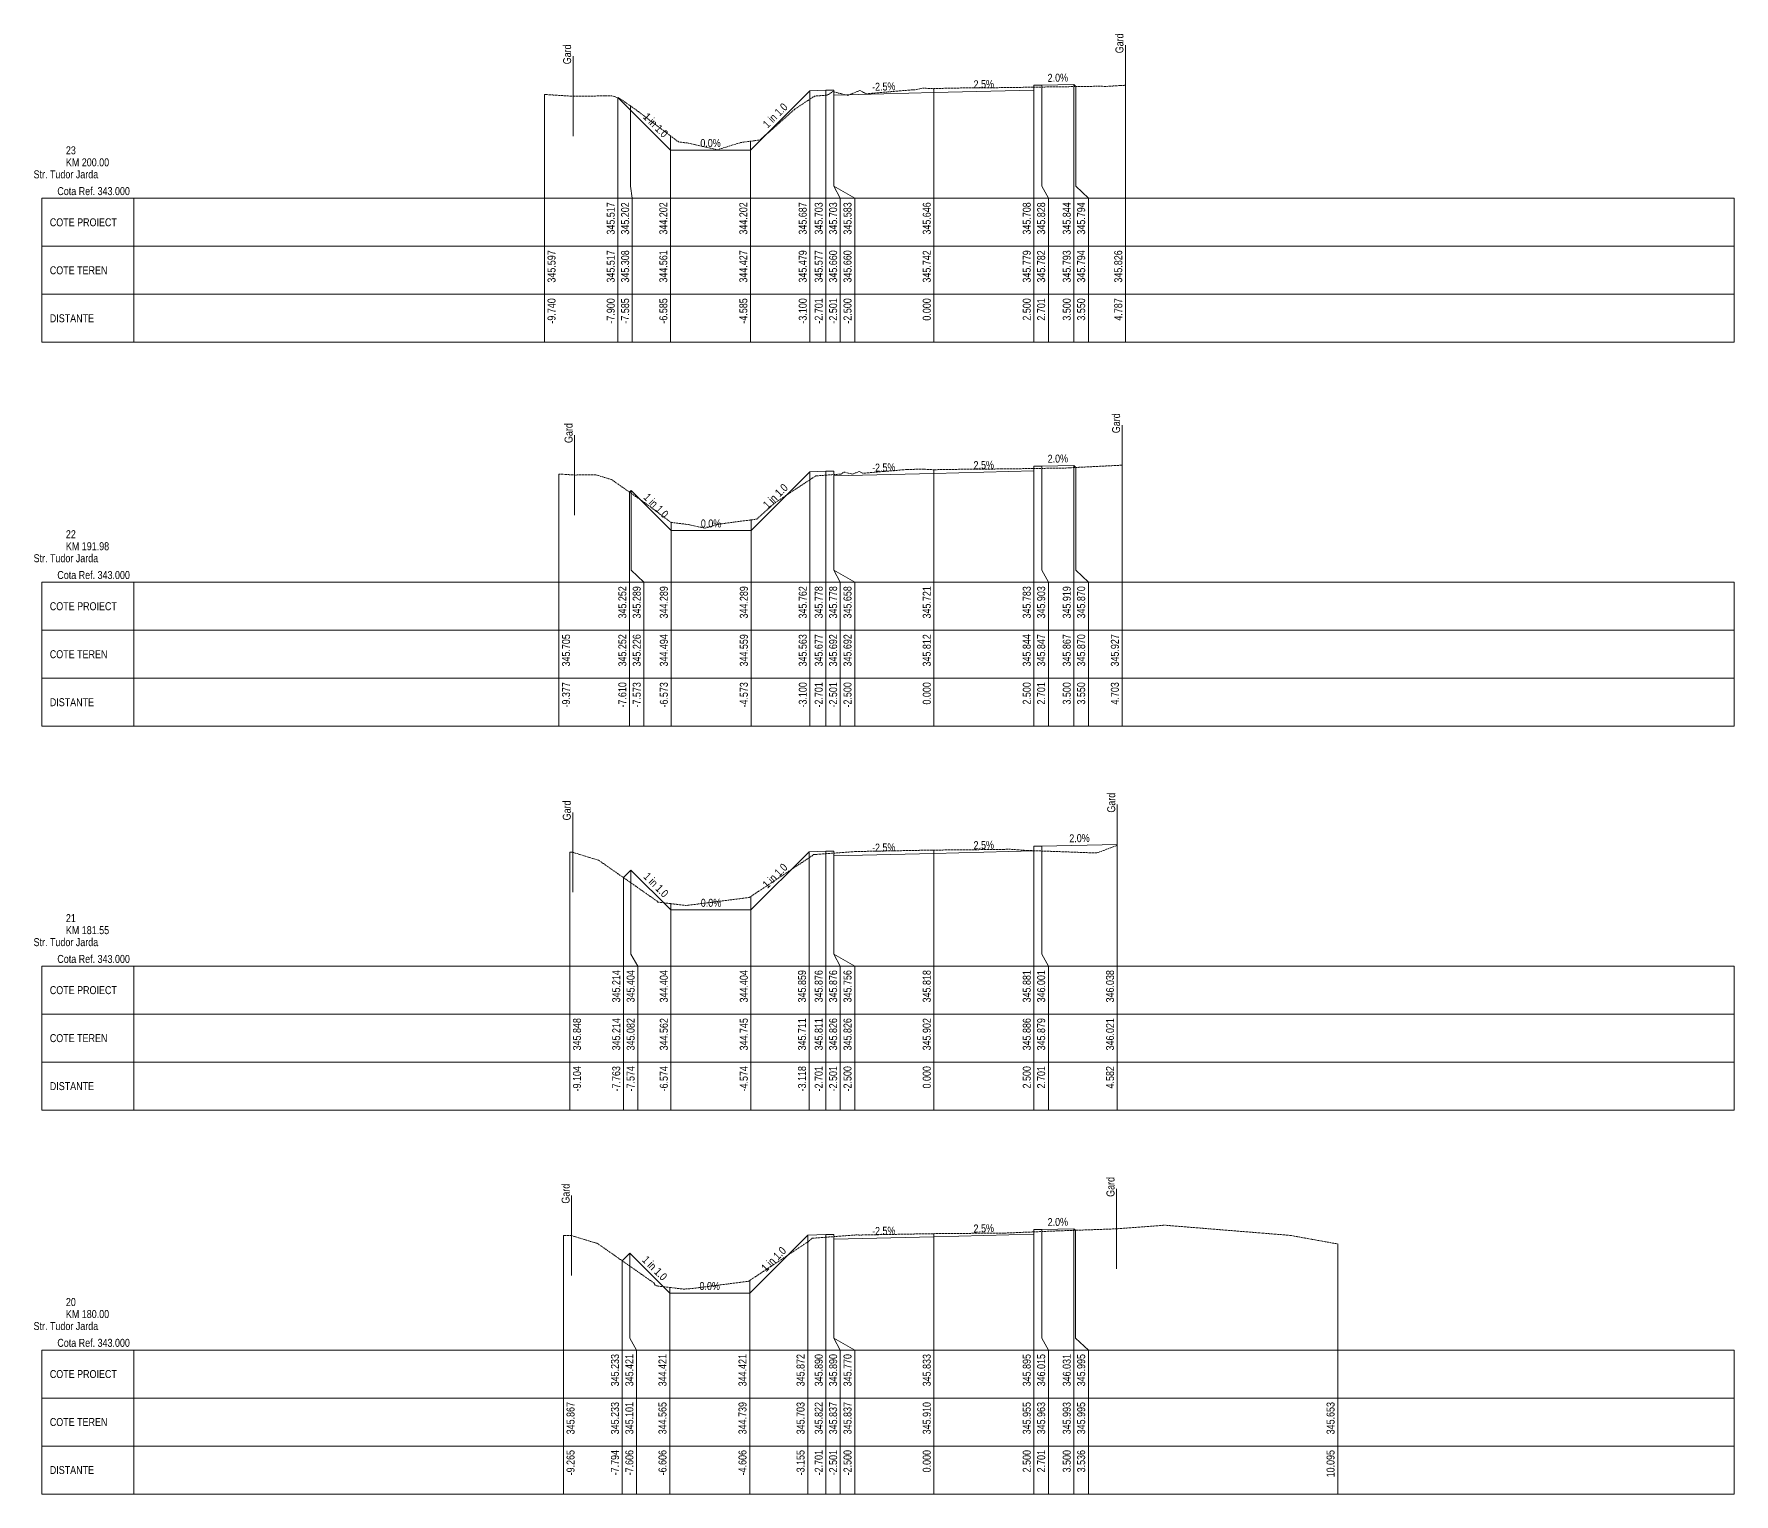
# Paper-space layout 'Str. Tudor Jarda-XS-1' of a CAD drawing. Extents: x 5 to 860, y 10 to 5944.
# Drawn here: x 5 to 430, y 1834 to 2199.1 of the extents above; entities that cross this region are included whole.
import ezdxf
from ezdxf.enums import TextEntityAlignment as Align

# ---------------------------------------------------------------- set-up
doc = ezdxf.new("R2010")
doc.units = 0
doc.linetypes.add('DASHED2', pattern=[0.375, 0.25, -0.125])
doc.layers.add('ARD-No Plot', color=1, linetype='Continuous', lineweight=0, plot=False)
for name, color, linetype, lineweight in [('DESIGN-TEXT', 7, 'Continuous', 0), ('EXISTING-TEXT', 7, 'Continuous', 0), ('LINES', 7, 'Continuous', 0), ('Text', 7, 'Continuous', 0), ('X-RL', 7, 'Continuous', 0), ('XPLOT-DESIGN', 5, 'Continuous', 0), ('XPLOT-EXISTING', 3, 'DASHED2', 0), ('XPLOT-GRADE', 7, 'Continuous', 0), ('XPLOT-KM', 7, 'Continuous', 0), ('XPLOT-TITLE', 7, 'Continuous', 0)]:
    doc.layers.add(name, color=color, linetype=linetype, lineweight=lineweight)
doc.styles.add('Arial', font='arial.ttf', dxfattribs={"width": 0.8})

psp = doc.layouts.new('Str. Tudor Jarda-XS-1')

# ---------------------------------------------------------------- linework, layer by layer
at = {"layer": 'LINES'}
for p, q in [((139.794, 2193.513), (139.794, 2173.513)), ((277.869, 2196.264), (277.869, 2176.264)), ((199, 2161), (199, 2184.87)), ((199, 2161), (199, 2184.87)), ((199, 2161), (199, 2184.87)), ((202.99, 2161), (202.99, 2185.03)), ((202.99, 2161), (202.99, 2185.03)), ((202.99, 2161), (202.99, 2185.03)), ((204.99, 2161), (204.99, 2185.03)), ((204.99, 2161), (204.99, 2185.03)), ((204.99, 2161), (204.99, 2185.03)), ((205, 2161), (205, 2184.599)), ((205, 2161), (205, 2184.599)), ((205, 2161), (205, 2184.599)), ((230, 2161), (230, 2185.42)), ((230, 2161), (230, 2185.42)), ((230, 2161), (230, 2185.42)), ((255, 2161), (255, 2185.79)), ((255, 2161), (255, 2185.79)), ((255, 2161), (255, 2185.79)), ((257.01, 2161), (257.01, 2186.28)), ((257.01, 2161), (257.01, 2186.28)), ((257.01, 2161), (257.01, 2186.28)), ((265, 2161), (265, 2186.44)), ((265, 2161), (265, 2186.44)), ((265, 2161), (265, 2186.44)), ((265.5, 2161), (265.5, 2185.939)), ((265.5, 2161), (265.5, 2185.939)), ((265.5, 2161), (265.5, 2185.939)), ((277.869, 2161), (277.869, 2186.264)), ((277.869, 2161), (277.869, 2186.264)), ((132.604, 2161), (132.604, 2183.968)), ((132.604, 2161), (132.604, 2183.968)), ((150.998, 2161), (150.998, 2183.171)), ((150.998, 2161), (150.998, 2183.171)), ((150.998, 2161), (150.998, 2183.171)), ((154.149, 2161), (154.149, 2181.083)), ((154.149, 2161), (154.149, 2181.083)), ((154.149, 2161), (154.149, 2181.083)), ((164.149, 2161), (164.149, 2173.608)), ((164.149, 2161), (164.149, 2173.608)), ((164.149, 2161), (164.149, 2173.608)), ((184.149, 2161), (184.149, 2172.271)), ((184.149, 2161), (184.149, 2172.271)), ((184.149, 2161), (184.149, 2172.271)), ((132.604, 2158), (132.604, 2161)), ((132.604, 2158), (132.604, 2161)), ((150.998, 2158), (150.998, 2161)), ((150.998, 2158), (150.998, 2161)), ((150.998, 2158), (150.998, 2161)), ((154.598, 2158), (154.149, 2161)), ((154.598, 2158), (154.149, 2161)), ((154.598, 2158), (154.149, 2161)), ((164.149, 2158), (164.149, 2161)), ((164.149, 2158), (164.149, 2161)), ((164.149, 2158), (164.149, 2161)), ((184.149, 2158), (184.149, 2161)), ((184.149, 2158), (184.149, 2161)), ((184.149, 2158), (184.149, 2161)), ((199, 2158), (199, 2161)), ((199, 2158), (199, 2161)), ((199, 2158), (199, 2161)), ((202.99, 2158), (202.99, 2161)), ((202.99, 2158), (202.99, 2161)), ((202.99, 2158), (202.99, 2161)), ((206.59, 2158), (204.99, 2161)), ((206.59, 2158), (204.99, 2161)), ((206.59, 2158), (204.99, 2161)), ((210.19, 2158), (205, 2161)), ((210.19, 2158), (205, 2161)), ((210.19, 2158), (205, 2161)), ((230, 2158), (230, 2161)), ((230, 2158), (230, 2161)), ((230, 2158), (230, 2161)), ((255, 2158), (255, 2161)), ((255, 2158), (255, 2161)), ((255, 2158), (255, 2161)), ((258.6, 2158), (257.01, 2161)), ((258.6, 2158), (257.01, 2161)), ((258.6, 2158), (257.01, 2161)), ((265, 2158), (265, 2161)), ((265, 2158), (265, 2161)), ((265, 2158), (265, 2161)), ((268.6, 2158), (265.5, 2161)), ((268.6, 2158), (265.5, 2161)), ((268.6, 2158), (265.5, 2161)), ((277.869, 2158), (277.869, 2161)), ((277.869, 2158), (277.869, 2161)), ((6.982, 2146), (6.982, 2158)), ((6.982, 2158), (30, 2158)), ((30, 2122), (30, 2158)), ((30, 2158), (430, 2158)), ((132.604, 2122), (132.604, 2158)), ((132.604, 2122), (132.604, 2158)), ((150.998, 2122), (150.998, 2158)), ((150.998, 2122), (150.998, 2158)), ((150.998, 2122), (150.998, 2158)), ((154.598, 2122), (154.598, 2158)), ((154.598, 2122), (154.598, 2158)), ((154.598, 2122), (154.598, 2158)), ((164.149, 2122), (164.149, 2158)), ((164.149, 2122), (164.149, 2158)), ((164.149, 2122), (164.149, 2158)), ((184.149, 2122), (184.149, 2158)), ((184.149, 2122), (184.149, 2158)), ((184.149, 2122), (184.149, 2158)), ((199, 2122), (199, 2158)), ((199, 2122), (199, 2158)), ((199, 2122), (199, 2158)), ((202.99, 2122), (202.99, 2158)), ((202.99, 2122), (202.99, 2158)), ((202.99, 2122), (202.99, 2158)), ((206.59, 2122), (206.59, 2158)), ((206.59, 2122), (206.59, 2158)), ((206.59, 2122), (206.59, 2158)), ((210.19, 2122), (210.19, 2158)), ((210.19, 2122), (210.19, 2158)), ((210.19, 2122), (210.19, 2158)), ((230, 2122), (230, 2158)), ((230, 2122), (230, 2158)), ((230, 2122), (230, 2158)), ((255, 2122), (255, 2158)), ((255, 2122), (255, 2158)), ((255, 2122), (255, 2158)), ((258.6, 2122), (258.6, 2158)), ((258.6, 2122), (258.6, 2158)), ((258.6, 2122), (258.6, 2158)), ((265, 2122), (265, 2158)), ((265, 2122), (265, 2158)), ((265, 2122), (265, 2158)), ((268.6, 2122), (268.6, 2158)), ((268.6, 2122), (268.6, 2158)), ((268.6, 2122), (268.6, 2158)), ((277.869, 2122), (277.869, 2158)), ((277.869, 2122), (277.869, 2158)), ((430, 2122), (430, 2158)), ((6.982, 2134), (6.982, 2146)), ((6.982, 2146), (30, 2146)), ((30, 2146), (6.982, 2146)), ((30, 2146), (430, 2146)), ((6.982, 2122), (6.982, 2134)), ((6.982, 2134), (30, 2134)), ((30, 2134), (6.982, 2134)), ((30, 2134), (430, 2134)), ((30, 2122), (6.982, 2122)), ((30, 2122), (430, 2122)), ((277.026, 2101.266), (277.026, 2081.266)), ((140.167, 2098.804), (140.167, 2078.804)), ((257.01, 2065), (257.01, 2091.03)), ((257.01, 2065), (257.01, 2091.03)), ((257.01, 2065), (257.01, 2091.03)), ((265, 2065), (265, 2091.19)), ((265, 2065), (265, 2091.19)), ((265, 2065), (265, 2091.19)), ((277.026, 2065), (277.026, 2091.266)), ((277.026, 2065), (277.026, 2091.266)), ((136.23, 2065), (136.23, 2089.053)), ((136.23, 2065), (136.23, 2089.053)), ((199, 2065), (199, 2089.621)), ((199, 2065), (199, 2089.621)), ((199, 2065), (199, 2089.621)), ((202.99, 2065), (202.99, 2089.78)), ((202.99, 2065), (202.99, 2089.78)), ((202.99, 2065), (202.99, 2089.78)), ((204.99, 2065), (204.99, 2089.78)), ((204.99, 2065), (204.99, 2089.78)), ((204.99, 2065), (204.99, 2089.78)), ((205, 2065), (205, 2088.922)), ((205, 2065), (205, 2088.922)), ((205, 2065), (205, 2088.922)), ((230, 2065), (230, 2090.117)), ((230, 2065), (230, 2090.117)), ((230, 2065), (230, 2090.117)), ((255, 2065), (255, 2090.437)), ((255, 2065), (255, 2090.437)), ((255, 2065), (255, 2090.437)), ((265.495, 2065), (265.495, 2090.695)), ((265.495, 2065), (265.495, 2090.695)), ((265.495, 2065), (265.495, 2090.695)), ((153.902, 2065), (153.902, 2084.523)), ((153.902, 2065), (153.902, 2084.523)), ((153.902, 2065), (153.902, 2084.523)), ((154.273, 2065), (154.273, 2084.894)), ((154.273, 2065), (154.273, 2084.894)), ((154.273, 2065), (154.273, 2084.894)), ((164.273, 2065), (164.273, 2076.943)), ((164.273, 2065), (164.273, 2076.943)), ((164.273, 2065), (164.273, 2076.943)), ((184.273, 2065), (184.273, 2077.589)), ((184.273, 2065), (184.273, 2077.589)), ((184.273, 2065), (184.273, 2077.589)), ((6.982, 2050), (6.982, 2062)), ((6.982, 2062), (30, 2062)), ((30, 2026), (30, 2062)), ((30, 2062), (430, 2062)), ((136.23, 2062), (136.23, 2065)), ((136.23, 2062), (136.23, 2065)), ((136.23, 2026), (136.23, 2062)), ((136.23, 2026), (136.23, 2062)), ((153.902, 2062), (153.902, 2065)), ((153.902, 2062), (153.902, 2065)), ((153.902, 2062), (153.902, 2065)), ((153.902, 2026), (153.902, 2062)), ((153.902, 2026), (153.902, 2062)), ((153.902, 2026), (153.902, 2062)), ((157.502, 2062), (154.273, 2065)), ((157.502, 2062), (154.273, 2065)), ((157.502, 2062), (154.273, 2065)), ((157.502, 2026), (157.502, 2062)), ((157.502, 2026), (157.502, 2062)), ((157.502, 2026), (157.502, 2062)), ((164.273, 2062), (164.273, 2065)), ((164.273, 2062), (164.273, 2065)), ((164.273, 2062), (164.273, 2065)), ((164.273, 2026), (164.273, 2062)), ((164.273, 2026), (164.273, 2062)), ((164.273, 2026), (164.273, 2062)), ((184.273, 2062), (184.273, 2065)), ((184.273, 2062), (184.273, 2065)), ((184.273, 2062), (184.273, 2065)), ((184.273, 2026), (184.273, 2062)), ((184.273, 2026), (184.273, 2062)), ((184.273, 2026), (184.273, 2062)), ((199, 2062), (199, 2065)), ((199, 2062), (199, 2065)), ((199, 2062), (199, 2065)), ((199, 2026), (199, 2062)), ((199, 2026), (199, 2062)), ((199, 2026), (199, 2062)), ((202.99, 2062), (202.99, 2065)), ((202.99, 2062), (202.99, 2065)), ((202.99, 2062), (202.99, 2065)), ((202.99, 2026), (202.99, 2062)), ((202.99, 2026), (202.99, 2062)), ((202.99, 2026), (202.99, 2062)), ((206.59, 2062), (204.99, 2065)), ((206.59, 2062), (204.99, 2065)), ((206.59, 2062), (204.99, 2065)), ((210.19, 2062), (205, 2065)), ((210.19, 2062), (205, 2065)), ((210.19, 2062), (205, 2065)), ((206.59, 2026), (206.59, 2062)), ((206.59, 2026), (206.59, 2062)), ((206.59, 2026), (206.59, 2062)), ((210.19, 2026), (210.19, 2062)), ((210.19, 2026), (210.19, 2062)), ((210.19, 2026), (210.19, 2062)), ((230, 2062), (230, 2065)), ((230, 2062), (230, 2065)), ((230, 2062), (230, 2065)), ((230, 2026), (230, 2062)), ((230, 2026), (230, 2062)), ((230, 2026), (230, 2062)), ((255, 2062), (255, 2065)), ((255, 2062), (255, 2065)), ((255, 2062), (255, 2065)), ((255, 2026), (255, 2062)), ((255, 2026), (255, 2062)), ((255, 2026), (255, 2062)), ((258.6, 2062), (257.01, 2065)), ((258.6, 2062), (257.01, 2065)), ((258.6, 2062), (257.01, 2065)), ((258.6, 2026), (258.6, 2062)), ((258.6, 2026), (258.6, 2062)), ((258.6, 2026), (258.6, 2062)), ((265, 2062), (265, 2065)), ((265, 2062), (265, 2065)), ((265, 2062), (265, 2065)), ((265, 2026), (265, 2062)), ((265, 2026), (265, 2062)), ((265, 2026), (265, 2062)), ((268.6, 2062), (265.495, 2065)), ((268.6, 2062), (265.495, 2065)), ((268.6, 2062), (265.495, 2065)), ((268.6, 2026), (268.6, 2062)), ((268.6, 2026), (268.6, 2062)), ((268.6, 2026), (268.6, 2062)), ((277.026, 2062), (277.026, 2065)), ((277.026, 2062), (277.026, 2065)), ((277.026, 2026), (277.026, 2062)), ((277.026, 2026), (277.026, 2062)), ((430, 2026), (430, 2062)), ((6.982, 2038), (6.982, 2050)), ((6.982, 2050), (30, 2050)), ((30, 2050), (6.982, 2050)), ((30, 2050), (430, 2050)), ((6.982, 2026), (6.982, 2038)), ((6.982, 2038), (30, 2038)), ((30, 2038), (6.982, 2038)), ((30, 2038), (430, 2038)), ((30, 2026), (6.982, 2026)), ((30, 2026), (430, 2026)), ((275.819, 2006.383), (275.819, 1986.383)), ((139.708, 2004.455), (139.708, 1984.455)), ((138.961, 1969), (138.961, 1994.477)), ((138.961, 1969), (138.961, 1994.477)), ((198.817, 1969), (198.817, 1994.59)), ((198.817, 1969), (198.817, 1994.59)), ((198.817, 1969), (198.817, 1994.59)), ((202.99, 1969), (202.99, 1994.757)), ((202.99, 1969), (202.99, 1994.757)), ((202.99, 1969), (202.99, 1994.757)), ((204.99, 1969), (204.99, 1994.757)), ((204.99, 1969), (204.99, 1994.757)), ((204.99, 1969), (204.99, 1994.757)), ((205, 1969), (205, 1994.259)), ((205, 1969), (205, 1994.259)), ((205, 1969), (205, 1994.259)), ((230, 1969), (230, 1995.018)), ((230, 1969), (230, 1995.018)), ((230, 1969), (230, 1995.018)), ((255, 1969), (255, 1994.859)), ((255, 1969), (255, 1994.859)), ((255, 1969), (255, 1994.859)), ((257.01, 1969), (257.01, 1996.007)), ((257.01, 1969), (257.01, 1996.007)), ((257.01, 1969), (257.01, 1996.007)), ((275.819, 1969), (275.819, 1996.383)), ((275.819, 1969), (275.819, 1996.383)), ((275.819, 1969), (275.819, 1996.383)), ((154.264, 1969), (154.264, 1990.037)), ((154.264, 1969), (154.264, 1990.037)), ((154.264, 1969), (154.264, 1990.037)), ((152.371, 1969), (152.371, 1988.144)), ((152.371, 1969), (152.371, 1988.144)), ((152.371, 1969), (152.371, 1988.144)), ((164.264, 1969), (164.264, 1981.618)), ((164.264, 1969), (164.264, 1981.618)), ((164.264, 1969), (164.264, 1981.618)), ((184.264, 1969), (184.264, 1983.445)), ((184.264, 1969), (184.264, 1983.445)), ((184.264, 1969), (184.264, 1983.445)), ((138.961, 1966), (138.961, 1969)), ((138.961, 1966), (138.961, 1969)), ((152.371, 1966), (152.371, 1969)), ((152.371, 1966), (152.371, 1969)), ((152.371, 1966), (152.371, 1969)), ((155.971, 1966), (154.264, 1969)), ((155.971, 1966), (154.264, 1969)), ((155.971, 1966), (154.264, 1969)), ((164.264, 1966), (164.264, 1969)), ((164.264, 1966), (164.264, 1969)), ((164.264, 1966), (164.264, 1969)), ((184.264, 1966), (184.264, 1969)), ((184.264, 1966), (184.264, 1969)), ((184.264, 1966), (184.264, 1969)), ((198.817, 1966), (198.817, 1969)), ((198.817, 1966), (198.817, 1969)), ((198.817, 1966), (198.817, 1969)), ((202.99, 1966), (202.99, 1969)), ((202.99, 1966), (202.99, 1969)), ((202.99, 1966), (202.99, 1969)), ((206.59, 1966), (204.99, 1969)), ((206.59, 1966), (204.99, 1969)), ((206.59, 1966), (204.99, 1969)), ((210.19, 1966), (205, 1969)), ((210.19, 1966), (205, 1969)), ((210.19, 1966), (205, 1969)), ((230, 1966), (230, 1969)), ((230, 1966), (230, 1969)), ((230, 1966), (230, 1969)), ((255, 1966), (255, 1969)), ((255, 1966), (255, 1969)), ((255, 1966), (255, 1969)), ((258.6, 1966), (257.01, 1969)), ((258.6, 1966), (257.01, 1969)), ((258.6, 1966), (257.01, 1969)), ((275.819, 1966), (275.819, 1969)), ((275.819, 1966), (275.819, 1969)), ((275.819, 1966), (275.819, 1969)), ((6.982, 1954), (6.982, 1966)), ((6.982, 1966), (30, 1966)), ((30, 1930), (30, 1966)), ((30, 1966), (430, 1966)), ((138.961, 1930), (138.961, 1966)), ((138.961, 1930), (138.961, 1966)), ((152.371, 1930), (152.371, 1966)), ((152.371, 1930), (152.371, 1966)), ((152.371, 1930), (152.371, 1966)), ((155.971, 1930), (155.971, 1966)), ((155.971, 1930), (155.971, 1966)), ((155.971, 1930), (155.971, 1966)), ((164.264, 1930), (164.264, 1966)), ((164.264, 1930), (164.264, 1966)), ((164.264, 1930), (164.264, 1966)), ((184.264, 1930), (184.264, 1966)), ((184.264, 1930), (184.264, 1966)), ((184.264, 1930), (184.264, 1966)), ((198.817, 1930), (198.817, 1966)), ((198.817, 1930), (198.817, 1966)), ((198.817, 1930), (198.817, 1966)), ((202.99, 1930), (202.99, 1966)), ((202.99, 1930), (202.99, 1966)), ((202.99, 1930), (202.99, 1966)), ((206.59, 1930), (206.59, 1966)), ((206.59, 1930), (206.59, 1966)), ((206.59, 1930), (206.59, 1966)), ((210.19, 1930), (210.19, 1966)), ((210.19, 1930), (210.19, 1966)), ((210.19, 1930), (210.19, 1966)), ((230, 1930), (230, 1966)), ((230, 1930), (230, 1966)), ((230, 1930), (230, 1966)), ((255, 1930), (255, 1966)), ((255, 1930), (255, 1966)), ((255, 1930), (255, 1966)), ((258.6, 1930), (258.6, 1966)), ((258.6, 1930), (258.6, 1966)), ((258.6, 1930), (258.6, 1966)), ((275.819, 1930), (275.819, 1966)), ((275.819, 1930), (275.819, 1966)), ((275.819, 1930), (275.819, 1966)), ((430, 1930), (430, 1966)), ((6.982, 1942), (6.982, 1954)), ((6.982, 1954), (30, 1954)), ((30, 1954), (6.982, 1954)), ((30, 1954), (430, 1954)), ((6.982, 1930), (6.982, 1942)), ((6.982, 1942), (30, 1942)), ((30, 1942), (6.982, 1942)), ((30, 1942), (430, 1942)), ((30, 1930), (6.982, 1930)), ((30, 1930), (430, 1930)), ((139.43, 1908.613), (139.43, 1888.613)), ((275.634, 1910.307), (275.634, 1890.307)), ((257.01, 1873), (257.01, 1900.152)), ((257.01, 1873), (257.01, 1900.152)), ((257.01, 1873), (257.01, 1900.152)), ((265, 1873), (265, 1900.312)), ((265, 1873), (265, 1900.312)), ((265, 1873), (265, 1900.312)), ((265.365, 1873), (265.365, 1899.948)), ((265.365, 1873), (265.365, 1899.948)), ((265.365, 1873), (265.365, 1899.948)), ((137.354, 1873), (137.354, 1898.672)), ((137.354, 1873), (137.354, 1898.672)), ((198.454, 1873), (198.454, 1898.721)), ((198.454, 1873), (198.454, 1898.721)), ((198.454, 1873), (198.454, 1898.721)), ((202.99, 1873), (202.99, 1898.902)), ((202.99, 1873), (202.99, 1898.902)), ((202.99, 1873), (202.99, 1898.902)), ((204.99, 1873), (204.99, 1898.902)), ((204.99, 1873), (204.99, 1898.902)), ((204.99, 1873), (204.99, 1898.902)), ((205, 1873), (205, 1898.366)), ((205, 1873), (205, 1898.366)), ((205, 1873), (205, 1898.366)), ((230, 1873), (230, 1899.099)), ((230, 1873), (230, 1899.099)), ((230, 1873), (230, 1899.099)), ((255, 1873), (255, 1899.547)), ((255, 1873), (255, 1899.547)), ((255, 1873), (255, 1899.547)), ((330.946, 1873), (330.946, 1896.529)), ((330.946, 1873), (330.946, 1896.529)), ((152.059, 1873), (152.059, 1892.326)), ((152.059, 1873), (152.059, 1892.326)), ((152.059, 1873), (152.059, 1892.326)), ((153.94, 1873), (153.94, 1894.207)), ((153.94, 1873), (153.94, 1894.207)), ((153.94, 1873), (153.94, 1894.207)), ((183.94, 1873), (183.94, 1887.393)), ((183.94, 1873), (183.94, 1887.393)), ((183.94, 1873), (183.94, 1887.393)), ((163.94, 1873), (163.94, 1885.653)), ((163.94, 1873), (163.94, 1885.653)), ((163.94, 1873), (163.94, 1885.653)), ((6.982, 1858), (6.982, 1870)), ((6.982, 1870), (30, 1870)), ((30, 1834), (30, 1870)), ((30, 1870), (430, 1870)), ((137.354, 1870), (137.354, 1873)), ((137.354, 1870), (137.354, 1873)), ((137.354, 1834), (137.354, 1870)), ((137.354, 1834), (137.354, 1870)), ((152.059, 1870), (152.059, 1873)), ((152.059, 1870), (152.059, 1873)), ((152.059, 1870), (152.059, 1873)), ((152.059, 1834), (152.059, 1870)), ((152.059, 1834), (152.059, 1870)), ((152.059, 1834), (152.059, 1870)), ((155.659, 1870), (153.94, 1873)), ((155.659, 1870), (153.94, 1873)), ((155.659, 1870), (153.94, 1873)), ((155.659, 1834), (155.659, 1870)), ((155.659, 1834), (155.659, 1870)), ((155.659, 1834), (155.659, 1870)), ((163.94, 1870), (163.94, 1873)), ((163.94, 1870), (163.94, 1873)), ((163.94, 1870), (163.94, 1873)), ((163.94, 1834), (163.94, 1870)), ((163.94, 1834), (163.94, 1870)), ((163.94, 1834), (163.94, 1870)), ((183.94, 1870), (183.94, 1873)), ((183.94, 1870), (183.94, 1873)), ((183.94, 1870), (183.94, 1873)), ((183.94, 1834), (183.94, 1870)), ((183.94, 1834), (183.94, 1870)), ((183.94, 1834), (183.94, 1870)), ((198.454, 1870), (198.454, 1873)), ((198.454, 1870), (198.454, 1873)), ((198.454, 1870), (198.454, 1873)), ((198.454, 1834), (198.454, 1870)), ((198.454, 1834), (198.454, 1870)), ((198.454, 1834), (198.454, 1870)), ((202.99, 1870), (202.99, 1873)), ((202.99, 1870), (202.99, 1873)), ((202.99, 1870), (202.99, 1873)), ((202.99, 1834), (202.99, 1870)), ((202.99, 1834), (202.99, 1870)), ((202.99, 1834), (202.99, 1870)), ((206.59, 1870), (204.99, 1873)), ((206.59, 1870), (204.99, 1873)), ((206.59, 1870), (204.99, 1873)), ((210.19, 1870), (205, 1873)), ((210.19, 1870), (205, 1873)), ((210.19, 1870), (205, 1873)), ((206.59, 1834), (206.59, 1870)), ((206.59, 1834), (206.59, 1870)), ((206.59, 1834), (206.59, 1870)), ((210.19, 1834), (210.19, 1870)), ((210.19, 1834), (210.19, 1870)), ((210.19, 1834), (210.19, 1870)), ((230, 1870), (230, 1873)), ((230, 1870), (230, 1873)), ((230, 1870), (230, 1873)), ((230, 1834), (230, 1870)), ((230, 1834), (230, 1870)), ((230, 1834), (230, 1870)), ((255, 1870), (255, 1873)), ((255, 1870), (255, 1873)), ((255, 1870), (255, 1873)), ((255, 1834), (255, 1870)), ((255, 1834), (255, 1870)), ((255, 1834), (255, 1870)), ((258.6, 1870), (257.01, 1873)), ((258.6, 1870), (257.01, 1873)), ((258.6, 1870), (257.01, 1873)), ((258.6, 1834), (258.6, 1870)), ((258.6, 1834), (258.6, 1870)), ((258.6, 1834), (258.6, 1870)), ((265, 1870), (265, 1873)), ((265, 1870), (265, 1873)), ((265, 1870), (265, 1873)), ((265, 1834), (265, 1870)), ((265, 1834), (265, 1870)), ((265, 1834), (265, 1870)), ((268.6, 1870), (265.365, 1873)), ((268.6, 1870), (265.365, 1873)), ((268.6, 1870), (265.365, 1873)), ((268.6, 1834), (268.6, 1870)), ((268.6, 1834), (268.6, 1870)), ((268.6, 1834), (268.6, 1870)), ((330.946, 1870), (330.946, 1873)), ((330.946, 1870), (330.946, 1873)), ((330.946, 1834), (330.946, 1870)), ((330.946, 1834), (330.946, 1870)), ((430, 1834), (430, 1870)), ((6.982, 1846), (6.982, 1858)), ((6.982, 1858), (30, 1858)), ((30, 1858), (6.982, 1858)), ((30, 1858), (430, 1858)), ((6.982, 1834), (6.982, 1846)), ((6.982, 1846), (30, 1846)), ((30, 1846), (6.982, 1846)), ((30, 1846), (430, 1846)), ((30, 1834), (6.982, 1834)), ((30, 1834), (430, 1834))]:
    psp.add_line(p, q, dxfattribs=at)
at = {"layer": 'XPLOT-DESIGN'}
for p, q in [((184.149, 2170.02), (199, 2184.87)), ((199, 2184.87), (202.99, 2185.03)), ((202.99, 2185.03), (204.99, 2185.03)), ((204.99, 2185.03), (205, 2183.83)), ((205, 2183.83), (230, 2184.455)), ((230, 2184.455), (255, 2185.08)), ((255, 2185.08), (255.01, 2186.28)), ((255.01, 2186.28), (257.01, 2186.28)), ((257.01, 2186.28), (265, 2186.44)), ((265, 2186.44), (265.5, 2185.939)), ((150.998, 2183.171), (154.149, 2180.02)), ((154.149, 2180.02), (164.149, 2170.02)), ((164.149, 2170.02), (184.149, 2170.02)), ((255, 2089.83), (255.01, 2091.03)), ((255.01, 2091.03), (257.01, 2091.03)), ((257.01, 2091.03), (265, 2091.19)), ((265, 2091.19), (265.495, 2090.695)), ((184.273, 2074.894), (199, 2089.621)), ((199, 2089.621), (202.99, 2089.78)), ((202.99, 2089.78), (204.99, 2089.78)), ((204.99, 2089.78), (205, 2088.58)), ((205, 2088.58), (230, 2089.205)), ((230, 2089.205), (255, 2089.83)), ((153.902, 2084.523), (154.273, 2084.894)), ((154.273, 2084.894), (164.273, 2074.894)), ((164.273, 2074.894), (184.273, 2074.894)), ((184.264, 1980.037), (198.817, 1994.59)), ((198.817, 1994.59), (202.99, 1994.757)), ((202.99, 1994.757), (204.99, 1994.757)), ((204.99, 1994.757), (205, 1993.557)), ((205, 1993.557), (230, 1994.182)), ((230, 1994.182), (255, 1994.807)), ((255, 1994.807), (255.01, 1996.007)), ((255.01, 1996.007), (257.01, 1996.007)), ((257.01, 1996.007), (275.822, 1996.383)), ((152.371, 1988.144), (154.264, 1990.037)), ((154.264, 1990.037), (164.264, 1980.037)), ((164.264, 1980.037), (184.264, 1980.037)), ((255, 1898.952), (255.01, 1900.152)), ((255.01, 1900.152), (257.01, 1900.152)), ((257.01, 1900.152), (265, 1900.312)), ((265, 1900.312), (265.365, 1899.948)), ((183.94, 1884.207), (198.454, 1898.721)), ((198.454, 1898.721), (202.99, 1898.902)), ((202.99, 1898.902), (204.99, 1898.902)), ((204.99, 1898.902), (205, 1897.702)), ((205, 1897.702), (230, 1898.327)), ((230, 1898.327), (255, 1898.952)), ((152.059, 1892.326), (153.94, 1894.207)), ((153.94, 1894.207), (163.94, 1884.207)), ((163.94, 1884.207), (183.94, 1884.207))]:
    psp.add_line(p, q, dxfattribs=at)
at = {"layer": 'XPLOT-EXISTING'}
for p, q in [((203.327, 2183.791), (204.687, 2184.676)), ((204.687, 2184.676), (204.99, 2184.601)), ((204.99, 2184.601), (205, 2184.599)), ((205, 2184.599), (208.469, 2183.737)), ((208.469, 2183.737), (211.508, 2184.978)), ((211.508, 2184.978), (212.992, 2184.132)), ((212.992, 2184.132), (224.607, 2185.123)), ((224.607, 2185.123), (225.005, 2185.088)), ((225.005, 2185.088), (227.319, 2185.548)), ((227.319, 2185.548), (229.774, 2185.413)), ((229.774, 2185.413), (230, 2185.42)), ((230, 2185.42), (234.131, 2185.561)), ((230, 2185.42), (230, 2185.42)), ((234.131, 2185.561), (246.4, 2185.668)), ((246.4, 2185.668), (255, 2185.79)), ((255, 2185.79), (257.01, 2185.819)), ((257.01, 2185.819), (265, 2185.932)), ((265, 2185.932), (265.5, 2185.939)), ((265.5, 2185.939), (270.64, 2186.012)), ((270.64, 2186.012), (273.325, 2185.992)), ((273.325, 2185.992), (276.546, 2186.198)), ((276.546, 2186.198), (277.869, 2186.264)), ((132.604, 2183.968), (139.794, 2183.513)), ((139.794, 2183.513), (148.013, 2183.612)), ((148.013, 2183.612), (149.435, 2183.65)), ((149.435, 2183.65), (150.998, 2183.171)), ((150.998, 2183.171), (151.294, 2183.08)), ((151.294, 2183.08), (154.149, 2181.083)), ((154.149, 2181.083), (155.524, 2180.122)), ((155.524, 2180.122), (164.149, 2173.608)), ((186.529, 2172.585), (195.113, 2180.222)), ((195.113, 2180.222), (199, 2182.793)), ((199, 2182.793), (200.159, 2183.559)), ((200.159, 2183.559), (202.99, 2183.766)), ((202.99, 2183.766), (203.327, 2183.791)), ((164.149, 2173.608), (166.163, 2172.088)), ((166.163, 2172.088), (168.313, 2171.833)), ((168.313, 2171.833), (175.909, 2170.153)), ((175.909, 2170.153), (181.735, 2171.953)), ((181.735, 2171.953), (184.149, 2172.271)), ((184.149, 2172.271), (186.529, 2172.585)), ((265.495, 2090.695), (277.026, 2091.266)), ((136.23, 2089.053), (140.167, 2088.804)), ((140.167, 2088.804), (144.668, 2088.858)), ((144.668, 2088.858), (145.447, 2088.879)), ((145.447, 2088.879), (149.409, 2087.666)), ((149.409, 2087.666), (153.902, 2084.523)), ((190.294, 2081.876), (199, 2087.633)), ((199, 2087.633), (200.444, 2088.588)), ((200.444, 2088.588), (202.99, 2088.775)), ((202.99, 2088.775), (204.99, 2088.921)), ((204.99, 2088.921), (205, 2088.922)), ((205, 2088.922), (206.816, 2089.055)), ((206.816, 2089.055), (207.568, 2089.544)), ((207.568, 2089.544), (209.659, 2089.025)), ((209.659, 2089.025), (211.34, 2089.711)), ((211.34, 2089.711), (212.16, 2089.243)), ((212.16, 2089.243), (223.276, 2090.192)), ((223.276, 2090.192), (227.556, 2090.274)), ((227.556, 2090.274), (227.925, 2090.232)), ((227.925, 2090.232), (230, 2090.117)), ((230, 2090.117), (230, 2090.117)), ((230, 2090.117), (230.053, 2090.115)), ((230.053, 2090.115), (232.476, 2090.197)), ((232.476, 2090.197), (247.065, 2090.325)), ((247.065, 2090.325), (255, 2090.437)), ((255, 2090.437), (257.01, 2090.466)), ((257.01, 2090.466), (260.72, 2090.519)), ((260.72, 2090.519), (262.232, 2090.507)), ((262.232, 2090.507), (264.046, 2090.623)), ((264.046, 2090.623), (265, 2090.67)), ((265, 2090.67), (265.495, 2090.695)), ((153.902, 2084.523), (154.273, 2084.263)), ((154.273, 2084.263), (158.42, 2081.362)), ((158.42, 2081.362), (164.273, 2076.943)), ((185.685, 2077.776), (190.294, 2081.876)), ((164.273, 2076.943), (164.273, 2076.942)), ((164.273, 2076.942), (168.607, 2076.428)), ((168.607, 2076.428), (172.774, 2075.507)), ((172.774, 2075.507), (175.97, 2076.494)), ((175.97, 2076.494), (184.273, 2077.589)), ((184.273, 2077.589), (185.685, 2077.776)), ((138.961, 1994.477), (139.708, 1994.455)), ((139.708, 1994.455), (146.062, 1992.506)), ((198.817, 1993.113), (199.522, 1993.581)), ((199.522, 1993.581), (199.867, 1993.873)), ((199.867, 1993.873), (200.365, 1993.913)), ((200.365, 1993.913), (202.99, 1994.109)), ((202.99, 1994.109), (204.99, 1994.258)), ((204.99, 1994.258), (205, 1994.259)), ((205, 1994.259), (210.37, 1994.659)), ((210.37, 1994.659), (210.68, 1994.656)), ((210.68, 1994.656), (229.362, 1995.012)), ((229.362, 1995.012), (229.363, 1995.01)), ((229.363, 1995.01), (229.624, 1995.015)), ((229.624, 1995.015), (230, 1995.018)), ((230, 1995.018), (247.001, 1995.175)), ((230, 1995.018), (230, 1995.018)), ((247.001, 1995.175), (247.049, 1995.174)), ((247.049, 1995.174), (247.579, 1995.196)), ((247.579, 1995.196), (248.822, 1995.24)), ((248.822, 1995.24), (253.199, 1994.924)), ((253.199, 1994.924), (255, 1994.859)), ((255, 1994.859), (257.01, 1994.786)), ((257.01, 1994.786), (270.713, 1994.29)), ((270.713, 1994.29), (275.819, 1996.209)), ((146.062, 1992.506), (146.17, 1992.488)), ((146.17, 1992.488), (152.371, 1988.144)), ((184.264, 1983.445), (198.817, 1993.113)), ((152.371, 1988.144), (154.264, 1986.818)), ((154.264, 1986.818), (160.8, 1982.24)), ((160.8, 1982.24), (160.898, 1982.058)), ((160.898, 1982.058), (161.007, 1982.007)), ((161.007, 1982.007), (164.264, 1981.618)), ((164.264, 1981.618), (167.912, 1981.184)), ((167.912, 1981.184), (168.473, 1981.21)), ((168.473, 1981.21), (183.849, 1983.17)), ((183.849, 1983.17), (184.264, 1983.445)), ((255, 1899.547), (257.01, 1899.63)), ((257.01, 1899.63), (261.015, 1899.795)), ((261.015, 1899.795), (265, 1899.935)), ((265, 1899.935), (265.365, 1899.948)), ((265.365, 1899.948), (275.634, 1900.307)), ((275.634, 1900.307), (287.67, 1901.219)), ((287.67, 1901.219), (319.045, 1898.671)), ((137.354, 1898.672), (139.43, 1898.613)), ((139.43, 1898.613), (145.514, 1896.747)), ((145.514, 1896.747), (145.822, 1896.696)), ((145.822, 1896.696), (152.059, 1892.326)), ((183.94, 1887.393), (198.454, 1897.034)), ((198.454, 1897.034), (198.537, 1897.089)), ((198.537, 1897.089), (199.555, 1897.951)), ((199.555, 1897.951), (201.029, 1898.07)), ((201.029, 1898.07), (202.99, 1898.216)), ((202.99, 1898.216), (204.99, 1898.365)), ((204.99, 1898.365), (205, 1898.366)), ((205, 1898.366), (210.497, 1898.776)), ((210.497, 1898.776), (211.681, 1898.762)), ((211.681, 1898.762), (228.537, 1899.083)), ((228.537, 1899.083), (228.54, 1899.075)), ((228.54, 1899.075), (229.842, 1899.097)), ((229.842, 1899.097), (230, 1899.099)), ((230, 1899.099), (246.293, 1899.248)), ((230, 1899.099), (230, 1899.099)), ((246.293, 1899.248), (247.525, 1899.239)), ((247.525, 1899.239), (255, 1899.547)), ((319.045, 1898.671), (330.946, 1896.529)), ((152.059, 1892.326), (153.94, 1891.009)), ((153.94, 1891.009), (159.994, 1886.768)), ((169.01, 1885.324), (183.63, 1887.187)), ((183.63, 1887.187), (183.94, 1887.393)), ((159.994, 1886.768), (160.297, 1886.206)), ((160.297, 1886.206), (160.637, 1886.047)), ((160.637, 1886.047), (163.94, 1885.653)), ((163.94, 1885.653), (167.351, 1885.246)), ((167.351, 1885.246), (169.01, 1885.324))]:
    psp.add_line(p, q, dxfattribs=at)

# ---------------------------------------------------------------- texts
at = {"layer": 'ARD-No Plot', "style": 'Arial', "width": 0.8}
for p in [(13, 2163), (13, 2067), (13, 1971), (13, 1875)]:
    psp.add_text('Str. Tudor Jarda', height=2, dxfattribs=at).set_placement(p, align=Align.CENTER)
at = {"layer": 'DESIGN-TEXT', "style": 'Arial', "width": 0.8}
for s, p in [('345.517', (150.198, 2157)), ('345.202', (153.798, 2157)), ('344.202', (163.349, 2157)), ('344.202', (183.349, 2157)), ('345.687', (198.2, 2157)), ('345.703', (202.19, 2157)), ('345.703', (205.79, 2157)), ('345.583', (209.39, 2157)), ('345.646', (229.2, 2157)), ('345.708', (254.2, 2157)), ('345.828', (257.8, 2157)), ('345.844', (264.2, 2157)), ('345.794', (267.8, 2157)), ('345.252', (153.102, 2061)), ('345.289', (156.702, 2061)), ('344.289', (163.473, 2061)), ('344.289', (183.473, 2061)), ('345.762', (198.2, 2061)), ('345.778', (202.19, 2061)), ('345.778', (205.79, 2061)), ('345.658', (209.39, 2061)), ('345.721', (229.2, 2061)), ('345.783', (254.2, 2061)), ('345.903', (257.8, 2061)), ('345.919', (264.2, 2061)), ('345.870', (267.8, 2061)), ('345.214', (151.571, 1965)), ('345.404', (155.171, 1965)), ('344.404', (163.464, 1965)), ('344.404', (183.464, 1965)), ('345.859', (198.017, 1965)), ('345.876', (202.19, 1965)), ('345.876', (205.79, 1965)), ('345.756', (209.39, 1965)), ('345.818', (229.2, 1965)), ('345.881', (254.2, 1965)), ('346.001', (257.8, 1965)), ('346.038', (275.019, 1965)), ('345.233', (151.259, 1869)), ('345.421', (154.859, 1869)), ('344.421', (163.14, 1869)), ('344.421', (183.14, 1869)), ('345.872', (197.654, 1869)), ('345.890', (202.19, 1869)), ('345.890', (205.79, 1869)), ('345.770', (209.39, 1869)), ('345.833', (229.2, 1869)), ('345.895', (254.2, 1869)), ('346.015', (257.8, 1869)), ('346.031', (264.2, 1869)), ('345.995', (267.8, 1869))]:
    psp.add_text(s, height=2, rotation=90, dxfattribs=at).set_placement(p, align=Align.RIGHT)
at = {"layer": 'EXISTING-TEXT', "style": 'Arial', "width": 0.8}
for s, p in [('345.597', (135.404, 2145)), ('345.517', (150.198, 2145)), ('345.308', (153.798, 2145)), ('344.561', (163.349, 2145)), ('344.427', (183.349, 2145)), ('345.479', (198.2, 2145)), ('345.577', (202.19, 2145)), ('345.660', (205.79, 2145)), ('345.660', (209.39, 2145)), ('345.742', (229.2, 2145)), ('345.742', (229.2, 2145)), ('345.779', (254.2, 2145)), ('345.782', (257.8, 2145)), ('345.793', (264.2, 2145)), ('345.794', (267.8, 2145)), ('345.826', (277.069, 2145)), ('345.705', (139.03, 2049)), ('345.252', (153.102, 2049)), ('345.226', (156.702, 2049)), ('344.494', (163.473, 2049)), ('344.494', (163.473, 2049)), ('344.559', (183.473, 2049)), ('345.563', (198.2, 2049)), ('345.677', (202.19, 2049)), ('345.692', (205.79, 2049)), ('345.692', (209.39, 2049)), ('345.812', (229.2, 2049)), ('345.812', (229.2, 2049)), ('345.844', (254.2, 2049)), ('345.847', (257.8, 2049)), ('345.867', (264.2, 2049)), ('345.870', (267.8, 2049)), ('345.927', (276.226, 2049)), ('345.848', (141.761, 1953)), ('345.214', (151.571, 1953)), ('345.082', (155.171, 1953)), ('344.562', (163.464, 1953)), ('344.745', (183.464, 1953)), ('345.711', (198.017, 1953)), ('345.811', (202.19, 1953)), ('345.826', (205.79, 1953)), ('345.826', (209.39, 1953)), ('345.902', (229.2, 1953)), ('345.902', (229.2, 1953)), ('345.886', (254.2, 1953)), ('345.879', (257.8, 1953)), ('346.021', (275.019, 1953)), ('345.867', (140.154, 1857)), ('345.233', (151.259, 1857)), ('345.101', (154.859, 1857)), ('344.565', (163.14, 1857)), ('344.739', (183.14, 1857)), ('345.703', (197.654, 1857)), ('345.822', (202.19, 1857)), ('345.837', (205.79, 1857)), ('345.837', (209.39, 1857)), ('345.910', (229.2, 1857)), ('345.910', (229.2, 1857)), ('345.955', (254.2, 1857)), ('345.963', (257.8, 1857)), ('345.993', (264.2, 1857)), ('345.995', (267.8, 1857)), ('345.653', (330.146, 1857))]:
    psp.add_text(s, height=2, rotation=90, dxfattribs=at).set_placement(p, align=Align.RIGHT)
at = {"layer": 'Text', "style": 'Arial', "width": 0.8}
for p in [(277.369, 2194.264), (139.294, 2191.513), (276.526, 2099.266), (139.667, 2096.804), (139.208, 2002.455), (275.319, 2004.383), (275.134, 1908.307), (138.93, 1906.613)]:
    psp.add_text('Gard', height=2, rotation=90, dxfattribs=at).set_placement(p)
for s, p in [('-9.740', (135.404, 2133)), ('-9.740', (135.404, 2133)), ('-7.900', (150.198, 2133)), ('-7.900', (150.198, 2133)), ('-7.900', (150.198, 2133)), ('-7.585', (153.798, 2133)), ('-7.585', (153.798, 2133)), ('-7.585', (153.798, 2133)), ('-6.585', (163.349, 2133)), ('-6.585', (163.349, 2133)), ('-6.585', (163.349, 2133)), ('-4.585', (183.349, 2133)), ('-4.585', (183.349, 2133)), ('-4.585', (183.349, 2133)), ('-3.100', (198.2, 2133)), ('-3.100', (198.2, 2133)), ('-3.100', (198.2, 2133)), ('-2.701', (202.19, 2133)), ('-2.701', (202.19, 2133)), ('-2.701', (202.19, 2133)), ('-2.501', (205.79, 2133)), ('-2.501', (205.79, 2133)), ('-2.501', (205.79, 2133)), ('-2.500', (209.39, 2133)), ('-2.500', (209.39, 2133)), ('-2.500', (209.39, 2133)), ('0.000', (229.2, 2133)), ('0.000', (229.2, 2133)), ('0.000', (229.2, 2133)), ('2.500', (254.2, 2133)), ('2.500', (254.2, 2133)), ('2.500', (254.2, 2133)), ('2.701', (257.8, 2133)), ('2.701', (257.8, 2133)), ('2.701', (257.8, 2133)), ('3.500', (264.2, 2133)), ('3.500', (264.2, 2133)), ('3.500', (264.2, 2133)), ('3.550', (267.8, 2133)), ('3.550', (267.8, 2133)), ('3.550', (267.8, 2133)), ('4.787', (277.069, 2133)), ('4.787', (277.069, 2133)), ('-9.377', (139.03, 2037)), ('-9.377', (139.03, 2037)), ('-7.610', (153.102, 2037)), ('-7.610', (153.102, 2037)), ('-7.610', (153.102, 2037)), ('-7.573', (156.702, 2037)), ('-7.573', (156.702, 2037)), ('-7.573', (156.702, 2037)), ('-6.573', (163.473, 2037)), ('-6.573', (163.473, 2037)), ('-6.573', (163.473, 2037)), ('-4.573', (183.473, 2037)), ('-4.573', (183.473, 2037)), ('-4.573', (183.473, 2037)), ('-3.100', (198.2, 2037)), ('-3.100', (198.2, 2037)), ('-3.100', (198.2, 2037)), ('-2.701', (202.19, 2037)), ('-2.701', (202.19, 2037)), ('-2.701', (202.19, 2037)), ('-2.501', (205.79, 2037)), ('-2.501', (205.79, 2037)), ('-2.501', (205.79, 2037)), ('-2.500', (209.39, 2037)), ('-2.500', (209.39, 2037)), ('-2.500', (209.39, 2037)), ('0.000', (229.2, 2037)), ('0.000', (229.2, 2037)), ('0.000', (229.2, 2037)), ('2.500', (254.2, 2037)), ('2.500', (254.2, 2037)), ('2.500', (254.2, 2037)), ('2.701', (257.8, 2037)), ('2.701', (257.8, 2037)), ('2.701', (257.8, 2037)), ('3.500', (264.2, 2037)), ('3.500', (264.2, 2037)), ('3.500', (264.2, 2037)), ('3.550', (267.8, 2037)), ('3.550', (267.8, 2037)), ('3.550', (267.8, 2037)), ('4.703', (276.226, 2037)), ('4.703', (276.226, 2037)), ('-9.104', (141.761, 1941)), ('-9.104', (141.761, 1941)), ('-7.763', (151.571, 1941)), ('-7.763', (151.571, 1941)), ('-7.763', (151.571, 1941)), ('-7.574', (155.171, 1941)), ('-7.574', (155.171, 1941)), ('-7.574', (155.171, 1941)), ('-6.574', (163.464, 1941)), ('-6.574', (163.464, 1941)), ('-6.574', (163.464, 1941)), ('-4.574', (183.464, 1941)), ('-4.574', (183.464, 1941)), ('-4.574', (183.464, 1941)), ('-3.118', (198.017, 1941)), ('-3.118', (198.017, 1941)), ('-3.118', (198.017, 1941)), ('-2.701', (202.19, 1941)), ('-2.701', (202.19, 1941)), ('-2.701', (202.19, 1941)), ('-2.501', (205.79, 1941)), ('-2.501', (205.79, 1941)), ('-2.501', (205.79, 1941)), ('-2.500', (209.39, 1941)), ('-2.500', (209.39, 1941)), ('-2.500', (209.39, 1941)), ('0.000', (229.2, 1941)), ('0.000', (229.2, 1941)), ('0.000', (229.2, 1941)), ('2.500', (254.2, 1941)), ('2.500', (254.2, 1941)), ('2.500', (254.2, 1941)), ('2.701', (257.8, 1941)), ('2.701', (257.8, 1941)), ('2.701', (257.8, 1941)), ('4.582', (275.019, 1941)), ('4.582', (275.019, 1941)), ('4.582', (275.019, 1941)), ('-9.265', (140.154, 1845)), ('-9.265', (140.154, 1845)), ('-7.794', (151.259, 1845)), ('-7.794', (151.259, 1845)), ('-7.794', (151.259, 1845)), ('-7.606', (154.859, 1845)), ('-7.606', (154.859, 1845)), ('-7.606', (154.859, 1845)), ('-6.606', (163.14, 1845)), ('-6.606', (163.14, 1845)), ('-6.606', (163.14, 1845)), ('-4.606', (183.14, 1845)), ('-4.606', (183.14, 1845)), ('-4.606', (183.14, 1845)), ('-3.155', (197.654, 1845)), ('-3.155', (197.654, 1845)), ('-3.155', (197.654, 1845)), ('-2.701', (202.19, 1845)), ('-2.701', (202.19, 1845)), ('-2.701', (202.19, 1845)), ('-2.501', (205.79, 1845)), ('-2.501', (205.79, 1845)), ('-2.501', (205.79, 1845)), ('-2.500', (209.39, 1845)), ('-2.500', (209.39, 1845)), ('-2.500', (209.39, 1845)), ('0.000', (229.2, 1845)), ('0.000', (229.2, 1845)), ('0.000', (229.2, 1845)), ('2.500', (254.2, 1845)), ('2.500', (254.2, 1845)), ('2.500', (254.2, 1845)), ('2.701', (257.8, 1845)), ('2.701', (257.8, 1845)), ('2.701', (257.8, 1845)), ('3.500', (264.2, 1845)), ('3.500', (264.2, 1845)), ('3.500', (264.2, 1845)), ('3.536', (267.8, 1845)), ('3.536', (267.8, 1845)), ('3.536', (267.8, 1845)), ('10.095', (330.146, 1845)), ('10.095', (330.146, 1845))]:
    psp.add_text(s, height=2, rotation=90, dxfattribs=at).set_placement(p, align=Align.RIGHT)
at = {"layer": 'X-RL', "style": 'Arial', "width": 0.8}
for p in [(29, 2158.8), (29, 2062.8), (29, 1966.8), (29, 1870.8)]:
    psp.add_text('Cota Ref. 343.000', height=2, dxfattribs=at).set_placement(p, align=Align.RIGHT)
at = {"layer": 'XPLOT-GRADE', "style": 'Arial', "width": 0.8}
for s, rotation, p in [('2.0%', 1.14576, (260.989, 2187.16)), ('-2.5%', 1.4321, (217.48, 2184.942)), ('2.5%', 1.4321, (242.48, 2185.567)), ('1 in 1.0', 45, (191.009, 2178.011)), ('1 in 1.0', 315, (159.715, 2175.585)), ('0.0%', 0, (174.149, 2170.82)), ('-2.5%', 1.4321, (217.48, 2089.693)), ('2.5%', 1.4321, (242.48, 2090.318)), ('2.0%', 1.14576, (260.989, 2091.91)), ('1 in 1.0', 315, (159.838, 2080.459)), ('1 in 1.0', 45, (191.071, 2082.823)), ('0.0%', 0, (174.273, 2075.694)), ('2.0%', 1.14576, (266.4, 1996.995)), ('-2.5%', 1.4321, (217.48, 1994.669)), ('2.5%', 1.4321, (242.48, 1995.294)), ('1 in 1.0', 315, (159.83, 1985.603)), ('1 in 1.0', 45, (190.975, 1987.879)), ('0.0%', 0, (174.264, 1980.837)), ('-2.5%', 1.4321, (217.48, 1898.815)), ('2.5%', 1.4321, (242.48, 1899.44)), ('2.0%', 1.14576, (260.989, 1901.032)), ('1 in 1.0', 45, (190.631, 1892.03)), ('1 in 1.0', 315, (159.506, 1889.773)), ('0.0%', 0, (173.94, 1885.007))]:
    psp.add_text(s, height=2, rotation=rotation, dxfattribs=at).set_placement(p, align=Align.CENTER)
at = {"layer": 'XPLOT-KM', "style": 'Arial', "width": 0.8}
for s, p in [('23', (13, 2169)), ('KM 200.00', (13, 2166)), ('22', (13, 2073)), ('KM 191.98', (13, 2070)), ('21', (13, 1977)), ('KM 181.55', (13, 1974)), ('20', (13, 1881)), ('KM 180.00', (13, 1878))]:
    psp.add_text(s, height=2, dxfattribs=at).set_placement(p)
at = {"layer": 'XPLOT-TITLE', "style": 'Arial', "width": 0.8}
for s, p in [('COTE PROIECT', (8.982, 2151)), ('COTE TEREN', (8.982, 2139)), ('DISTANTE', (8.982, 2127)), ('COTE PROIECT', (8.982, 2055)), ('COTE TEREN', (8.982, 2043)), ('DISTANTE', (8.982, 2031)), ('COTE PROIECT', (8.982, 1959)), ('COTE TEREN', (8.982, 1947)), ('DISTANTE', (8.982, 1935)), ('COTE PROIECT', (8.982, 1863)), ('COTE TEREN', (8.982, 1851)), ('DISTANTE', (8.982, 1839))]:
    psp.add_text(s, height=2, dxfattribs=at).set_placement(p)

doc.saveas('drawing.dxf')
